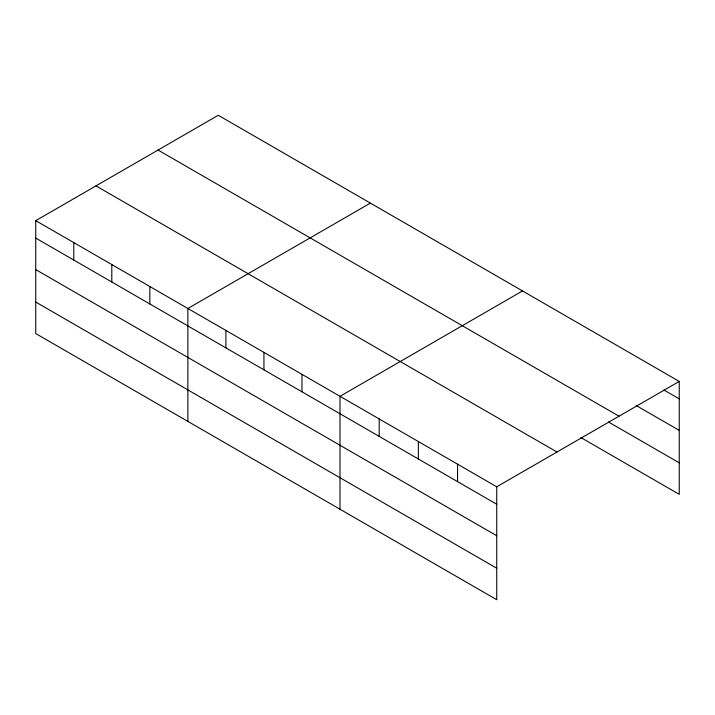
<?xml version="1.0" encoding="UTF-8"?>
<svg xmlns="http://www.w3.org/2000/svg" width="715" height="715" viewBox="0 0 715 715"><rect width="100%" height="100%" fill="white"/><g stroke="black" fill="none" stroke-linecap="round" stroke-linejoin="round"><path stroke-width="1.07" d="M35.75 220.649L496.737 486.799L496.737 599.724L35.75 333.574L35.75 220.649L218.263 115.276L679.25 381.426L679.25 494.351L580.812 437.517M370.388 203.105L187.875 308.478L187.875 421.403M522.513 290.933L340 396.307L340 509.232M496.737 486.799L679.25 381.426M663.958 390.041L679.25 398.872M636.243 405.548L679.25 430.376M158.033 150.052L619.02 416.193M608.528 422.011L679.25 462.837M95.98 185.873L556.967 452.023M35.75 238.095L496.737 504.245M35.75 269.609L496.737 535.75M35.75 302.07L496.737 568.219M457.546 464.178L457.546 481.624M418.364 441.548L418.364 459.003M379.182 418.927L379.182 436.373M301.971 374.347L301.971 391.793M263.933 352.397L263.933 369.843M225.904 330.437L225.904 347.883M149.846 286.518L149.846 303.973M111.808 264.568L111.808 282.014M73.779 242.608L73.779 260.054"/></g></svg>
